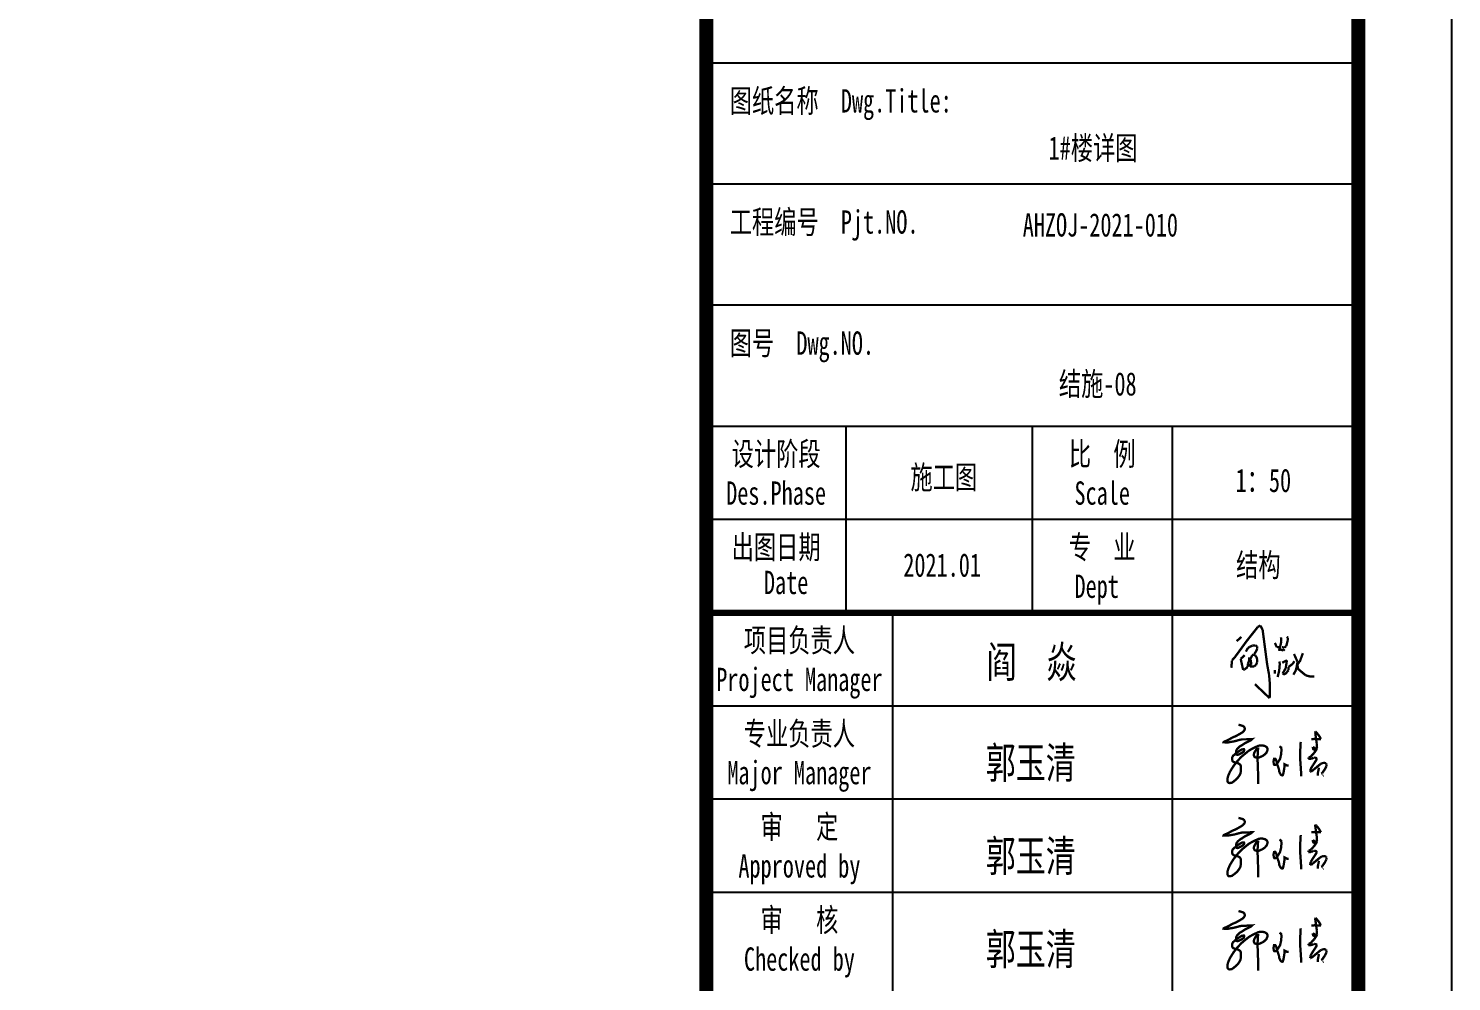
# Model space of a CAD drawing. Extents: x -89996 to 1006241, y -2176 to 440573.
# Drawn here: x 779305 to 787405, y 146155 to 151578 of the extents above; entities that cross this region are included whole.
import ezdxf
from ezdxf.enums import TextEntityAlignment as Align

# ---------------------------------------------------------------- set-up
doc = ezdxf.new("R2010")
doc.units = 0
doc.header["$LTSCALE"] = 1000
doc.header["$MEASUREMENT"] = 0
for name, color, linetype in [('BORDER', 7, 'Continuous'), ('PUB_TEXT', 7, 'Continuous'), ('PUB_TITLE', 4, 'Continuous'), ('图框文字', 120, 'Continuous'), ('填充', 251, 'Continuous')]:
    doc.layers.add(name, color=color, linetype=linetype)
doc.styles.add('_gyy_title_ST', font='', dxfattribs={"width": 0.8})
doc.styles.get('_gyy_title_ST').set_extended_font_data('SimSun')

# ---------------------------------------------------------------- blocks, each defined once
blk = doc.blocks.new('asdf')
at = {"color": 2, "lineweight": 25, "const_width": 25}
for points in [[(2531201, 1895196), (2531253, 1895242)], [(2531310, 1895199), (2531428, 1895348)], [(2531428, 1895348), (2531455, 1895365)], [(2531455, 1895365), (2531480, 1895318)], [(2531480, 1895318), (2531529, 1894945)], [(2531740, 1895244), (2531751, 1895233)], [(2531180, 1895021), (2531310, 1895199)], [(2531301, 1895084), (2531314, 1895109)], [(2531314, 1895109), (2531322, 1895121)], [(2531322, 1895121), (2531341, 1895136)], [(2531341, 1895136), (2531372, 1895148)], [(2531372, 1895148), (2531403, 1895151)], [(2531403, 1895151), (2531421, 1895140)], [(2531423, 1895114), (2531407, 1895082)], [(2531421, 1895140), (2531423, 1895114)], [(2531612, 1895178), (2531630, 1895135)], [(2531630, 1895135), (2531645, 1895132)], [(2531645, 1895132), (2531659, 1895133)], [(2531658, 1895106), (2531656, 1895092)], [(2531671, 1895149), (2531658, 1895106)], [(2531671, 1895106), (2531703, 1895096)], [(2531681, 1895194), (2531671, 1895149)], [(2531677, 1895238), (2531681, 1895194)], [(2531712, 1895127), (2531687, 1895132)], [(2531703, 1895096), (2531716, 1895110)], [(2531734, 1895144), (2531712, 1895127)], [(2531744, 1895184), (2531734, 1895144)], [(2531751, 1895205), (2531744, 1895184)], [(2531751, 1895233), (2531751, 1895205)], [(2531144, 1894910), (2531152, 1894991)], [(2531152, 1894991), (2531180, 1895021)], [(2531288, 1895046), (2531245, 1895006)], [(2531245, 1895006), (2531261, 1894932)], [(2531319, 1894920), (2531321, 1894951)], [(2531321, 1894951), (2531334, 1894984)], [(2531338, 1894938), (2531326, 1894956)], [(2531334, 1894984), (2531336, 1895022)], [(2531346, 1894925), (2531338, 1894938)], [(2531339, 1894936), (2531360, 1894945)], [(2531345, 1894996), (2531367, 1895042)], [(2531360, 1894945), (2531351, 1894996)], [(2531367, 1895042), (2531382, 1895054)], [(2531382, 1895054), (2531401, 1895042)], [(2531409, 1894940), (2531387, 1894925)], [(2531407, 1895082), (2531389, 1895056)], [(2531401, 1895042), (2531414, 1895027)], [(2531421, 1894971), (2531409, 1894940)], [(2531414, 1895027), (2531422, 1895000)], [(2531422, 1895000), (2531421, 1894971)], [(2531529, 1894945), (2531550, 1894833)], [(2531664, 1894948), (2531658, 1894880)], [(2531661, 1894978), (2531664, 1894948)], [(2531690, 1894965), (2531741, 1894991)], [(2531741, 1894991), (2531728, 1894906)], [(2531758, 1894919), (2531804, 1894953)], [(2531804, 1894953), (2531821, 1894982)], [(2531817, 1895058), (2531855, 1894974)], [(2531855, 1894974), (2531845, 1894919)], [(2531855, 1894949), (2531853, 1894942)], [(2531853, 1894942), (2531864, 1894888)], [(2531878, 1894974), (2531855, 1894949)], [(2531912, 1895067), (2531878, 1894974)], [(2531261, 1894932), (2531271, 1894889)], [(2531271, 1894889), (2531288, 1894893)], [(2531288, 1894893), (2531319, 1894920)], [(2531387, 1894925), (2531346, 1894925)], [(2531550, 1894833), (2531558, 1894732)], [(2531610, 1894887), (2531611, 1894847)], [(2531658, 1894880), (2531641, 1894811)], [(2531728, 1894906), (2531694, 1894847)], [(2531694, 1894847), (2531720, 1894839)], [(2531720, 1894839), (2531758, 1894885)], [(2531758, 1894885), (2531758, 1894919)], [(2531835, 1894880), (2531810, 1894836)], [(2531845, 1894919), (2531835, 1894880)], [(2531862, 1894897), (2531907, 1894859)], [(2531907, 1894859), (2531945, 1894828)], [(2531945, 1894828), (2531993, 1894816)], [(2531993, 1894816), (2532034, 1894816)], [(2531555, 1894585), (2531397, 1894735)], [(2531558, 1894732), (2531558, 1894626)], [(2531558, 1894626), (2531555, 1894585)]]:
    blk.add_lwpolyline(points, dxfattribs=at)
blk = doc.blocks.new('wfadf')
at = {"color": 2, "lineweight": 25, "const_width": 25}
for points in [[(2531221, 1893280), (2531268, 1893267), (2531280, 1893258), (2531285, 1893250), (2531289, 1893239), (2531287, 1893226), (2531279, 1893214), (2531266, 1893200), (2531240, 1893184), (2531192, 1893157), (2531155, 1893142), (2531122, 1893123), (2531089, 1893107), (2531063, 1893096), (2531061, 1893091), (2531109, 1893090), (2531136, 1893095), (2531162, 1893099), (2531182, 1893103), (2531204, 1893109), (2531229, 1893116), (2531261, 1893123), (2531306, 1893123), (2531348, 1893125), (2531368, 1893126), (2531354, 1893113), (2531289, 1893081), (2531258, 1893060), (2531236, 1893048), (2531213, 1893026), (2531203, 1893014), (2531197, 1892999), (2531197, 1892980), (2531197, 1892967), (2531201, 1892959), (2531209, 1892956), (2531223, 1892960), (2531255, 1892976), (2531265, 1892983), (2531278, 1892994), (2531283, 1893005), (2531283, 1893010), (2531280, 1893016), (2531268, 1893016), (2531256, 1893014), (2531231, 1892999), (2531206, 1892983), (2531187, 1892967), (2531163, 1892946), (2531155, 1892932), (2531152, 1892912), (2531156, 1892892), (2531169, 1892880), (2531194, 1892873), (2531218, 1892866), (2531239, 1892852), (2531246, 1892838), (2531245, 1892809), (2531246, 1892782), (2531243, 1892758), (2531229, 1892732), (2531210, 1892706), (2531188, 1892686), (2531165, 1892668), (2531149, 1892657), (2531130, 1892654), (2531116, 1892655), (2531107, 1892664), (2531102, 1892674), (2531102, 1892689), (2531104, 1892708), (2531111, 1892733), (2531129, 1892774), (2531149, 1892807), (2531168, 1892837), (2531190, 1892865), (2531212, 1892893), (2531255, 1892938), (2531298, 1892974), (2531333, 1893002), (2531366, 1893021), (2531413, 1893044), (2531436, 1893054), (2531455, 1893058), (2531478, 1893058), (2531506, 1893051), (2531525, 1893038), (2531531, 1893026), (2531534, 1893013), (2531528, 1892997), (2531522, 1892981), (2531502, 1892960), (2531479, 1892944), (2531442, 1892928), (2531413, 1892927), (2531395, 1892933), (2531387, 1892949), (2531386, 1892964), (2531390, 1892977), (2531398, 1892992), (2531412, 1893015), (2531422, 1893021), (2531431, 1893022), (2531425, 1892920), (2531430, 1892817), (2531432, 1892667), (2531432, 1892642)], [(2532003, 1893125), (2532035, 1893127)], [(2532035, 1893127), (2532056, 1893125)], [(2532045, 1893207), (2532044, 1893200)], [(2532044, 1893200), (2532056, 1893113)], [(2532059, 1893195), (2532045, 1893207)], [(2532056, 1893125), (2532090, 1893125)], [(2532056, 1893113), (2532062, 1893074)], [(2532075, 1893175), (2532059, 1893195)], [(2532091, 1893154), (2532075, 1893175)], [(2532090, 1893125), (2532105, 1893125)], [(2532105, 1893125), (2532091, 1893154)], [(2531661, 1893048), (2531679, 1893035), (2531682, 1893015), (2531680, 1892967), (2531667, 1892912), (2531644, 1892876), (2531631, 1892856), (2531618, 1892849), (2531606, 1892849), (2531599, 1892860), (2531598, 1892890), (2531603, 1892914), (2531616, 1892915), (2531626, 1892898), (2531636, 1892856), (2531655, 1892804), (2531659, 1892776), (2531664, 1892764), (2531672, 1892749), (2531680, 1892740), (2531686, 1892737), (2531691, 1892736), (2531697, 1892739), (2531704, 1892762), (2531713, 1892817), (2531715, 1892846), (2531715, 1892856), (2531741, 1892842), (2531758, 1892842)], [(2531889, 1893096), (2531883, 1892990), (2531884, 1892899), (2531891, 1892801), (2531895, 1892727)], [(2532033, 1892977), (2531999, 1892940)], [(2532019, 1893041), (2532060, 1893017)], [(2532020, 1893041), (2532019, 1893034), (2532020, 1893030), (2532021, 1893025), (2532022, 1893021), (2532024, 1893017), (2532028, 1893015), (2532030, 1893014), (2532052, 1893011), (2532057, 1893011)], [(2532060, 1893017), (2532033, 1892977)], [(2532064, 1893030), (2532057, 1893011)], [(2532062, 1893074), (2532064, 1893030)], [(2531975, 1892927), (2531970, 1892912)], [(2531970, 1892912), (2531986, 1892913)], [(2531999, 1892940), (2531975, 1892927)], [(2531986, 1892913), (2531999, 1892914)], [(2531996, 1892806), (2531992, 1892787)], [(2532021, 1892847), (2531996, 1892806)], [(2531999, 1892914), (2532006, 1892916)], [(2532006, 1892916), (2532021, 1892922)], [(2532017, 1892789), (2532063, 1892827)], [(2532021, 1892922), (2532026, 1892925)], [(2532055, 1892899), (2532021, 1892847)], [(2532026, 1892925), (2532030, 1892927)], [(2532030, 1892927), (2532039, 1892927)], [(2532039, 1892927), (2532055, 1892923)], [(2532055, 1892923), (2532063, 1892920)], [(2532064, 1892913), (2532055, 1892899)], [(2532063, 1892920), (2532064, 1892913)], [(2532063, 1892827), (2532100, 1892857)], [(2532085, 1892819), (2532074, 1892766), (2532074, 1892741), (2532074, 1892734)], [(2532100, 1892857), (2532115, 1892866)], [(2532115, 1892866), (2532132, 1892870)], [(2532150, 1892805), (2532129, 1892774)], [(2532132, 1892870), (2532148, 1892870)], [(2532148, 1892870), (2532160, 1892865)], [(2532164, 1892834), (2532150, 1892805)], [(2532160, 1892865), (2532166, 1892855)], [(2532166, 1892855), (2532164, 1892834)], [(2531992, 1892787), (2531992, 1892776)], [(2531992, 1892776), (2531999, 1892774)], [(2531999, 1892774), (2532017, 1892789)], [(2532119, 1892759), (2532108, 1892755)], [(2532129, 1892774), (2532119, 1892759)], [(2532133, 1892737), (2532125, 1892733)]]:
    blk.add_lwpolyline(points, dxfattribs=at)
blk = doc.blocks.new('A$C767023C3')
at = {"layer": 'PUB_TITLE'}
for p, q in [((0, -27576), (-4949, -27576)), ((0, -28495), (-4949, -28495)), ((0, -29414), (-4949, -29414)), ((0, -30333), (-4949, -30333)), ((-3889, -30333), (-3889, -31747)), ((-2475, -30333), (-2475, -31747)), ((-1414, -30333), (-1414, -31747)), ((0, -31040), (-4949, -31040)), ((-3535, -31747), (-3535, -36697)), ((-1414, -31747), (-1414, -36691)), ((0, -32455), (-4949, -32455)), ((0, -33162), (-4949, -33162)), ((0, -33869), (-4949, -33869))]:
    blk.add_line(p, q, dxfattribs=at)
at = {"layer": 'PUB_TITLE', "const_width": 106}
blk.add_lwpolyline([(-4949, 0), (0, 0), (0, -40586), (-4949, -40586)], close=True, dxfattribs=at)
at = {"layer": 'PUB_TITLE', "const_width": 49.5}
blk.add_lwpolyline([(-4949, -31747), (0, -31747)], dxfattribs=at)
at = {"layer": 'PUB_TITLE'}
blk.add_lwpolyline([(-4949, -31747), (0, -31747), (0, -36691), (-4949, -36691)], close=True, dxfattribs=at)
blk.add_lwpolyline([(0, -31747), (0, -36691), (-4949, -36691)], dxfattribs=at)
at = {"layer": '填充', "xscale": 0.70707067020202, "yscale": 0.70707067020202, "zscale": 0.70707067020202}
for name, p in [('asdf', (-1790662, -1372000)), ('wfadf', (-1790662, -1371279)), ('wfadf', (-1790662, -1371986)), ('wfadf', (-1790662, -1372693))]:
    blk.add_blockref(name, p, dxfattribs=at)
at = {"layer": 'PUB_TEXT', "color": 3, "style": '_gyy_title_ST', "width": 0.7}
for s, p in [('阎  焱', (-2822, -32240)), ('郭玉清', (-2828, -33004)), ('郭玉清', (-2828, -33711)), ('郭玉清', (-2828, -34418))]:
    blk.add_text(s, height=238.7, dxfattribs=at).set_placement(p)
at = {"layer": 'PUB_TITLE', "style": '_gyy_title_ST', "width": 0.7}
for s, p in [('图纸名称  Dwg.Title:', (-4771, -27951)), ('工程编号  Pjt.NO.', (-4771, -28870)), ('图号  Dwg.NO.', (-4771, -29789))]:
    blk.add_text(s, height=176.77, dxfattribs=at).set_placement(p)
at = {"layer": 'PUB_TITLE', "color": 2, "style": '_gyy_title_ST', "width": 0.7}
blk.add_text('AHZOJ-2021-010', height=176.77, dxfattribs=at).set_placement((-1958, -28892), align=Align.CENTER)
at = {"layer": 'PUB_TITLE', "style": '_gyy_title_ST', "width": 0.7}
for s, height, p in [('设计阶段', 176.8, (-4419, -30630)), ('比  例', 176.8, (-1944, -30630)), ('Des.Phase', 176.8, (-4419, -30927)), ('Scale', 176.8, (-1944, -30927)), ('出图日期', 176.8, (-4419, -31337)), ('专  业', 176.8, (-1944, -31337)), ('Date', 176.8, (-4343, -31605)), ('Dept ', 176.8, (-1944, -31634)), ('项目负责人', 176.8, (-4242, -32044)), ('Project Manager', 176.77, (-4242, -32341)), ('专业负责人', 176.8, (-4242, -32752)), ('Major Manager', 176.77, (-4242, -33048)), ('审   定', 176.8, (-4242, -33459)), ('Approved by', 176.77, (-4242, -33756)), ('审   核', 176.8, (-4242, -34166)), ('Checked by', 176.8, (-4242, -34463))]:
    blk.add_text(s, height=height, dxfattribs=at).set_placement(p, align=Align.CENTER)
at = {"layer": '图框文字', "color": 7, "style": '_gyy_title_ST', "width": 0.7}
for s, p in [('施工图', (-3146, -30807)), ('2021.01', (-3159, -31473)), ('结构', (-759, -31473))]:
    blk.add_text(s, height=176.8, dxfattribs=at).set_placement(p, align=Align.CENTER)

msp = doc.modelspace()

# ---------------------------------------------------------------- linework, layer by layer
at = {"layer": 'BORDER', "const_width": 39.77}
msp.add_lwpolyline([(744132.15, 141624.01), (744132.15, 172063.4), (786874.57, 172063.4), (786874.57, 141624.01)], close=True, dxfattribs=at)
at = {"layer": 'PUB_TITLE'}
msp.add_lwpolyline([(742806.39, 141093.71), (742806.39, 172593.71), (787404.87, 172593.71), (787404.87, 141093.71)], close=True, dxfattribs=at)

# ---------------------------------------------------------------- block references
at = {"xscale": 0.75, "yscale": 0.75, "zscale": 0.75}
msp.add_blockref('A$C767023C3', (786874.57, 172063.4), dxfattribs=at)

# ---------------------------------------------------------------- texts
at = {"layer": 'PUB_TITLE', "color": 6, "style": '_gyy_title_ST', "width": 0.7}
msp.add_text('1#楼详图', height=132.576, dxfattribs=at).set_placement((785364.26, 150901), align=Align.MIDDLE)
for s, p in [('结施-08', (785391.11, 149489.55)), ('1：50', (786333.79, 148940.33))]:
    msp.add_text(s, height=132.576, dxfattribs=at).set_placement(p, align=Align.CENTER)

doc.saveas('drawing.dxf')
